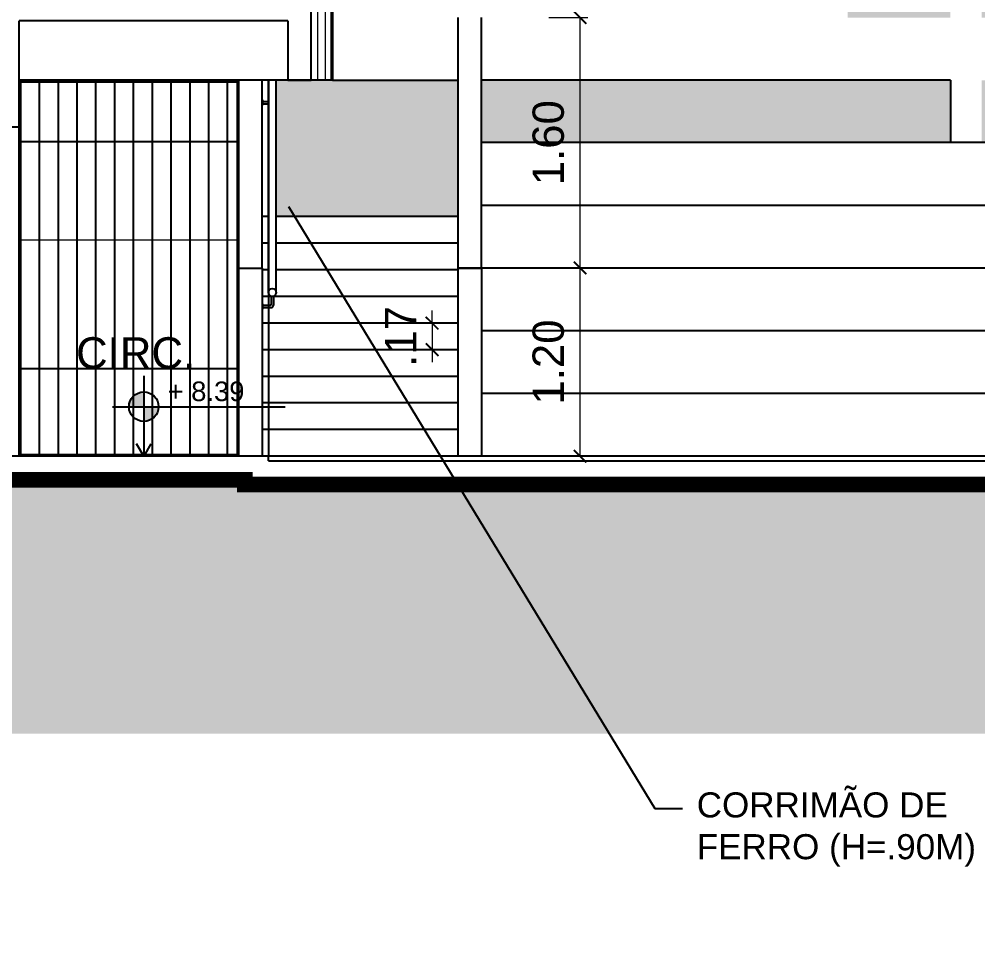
# Model space of a CAD drawing. Header units: metres. Extents: x 2494 to 3558, y 282 to 553.
# Drawn here: x 2867.54 to 2873.65, y 328.01 to 333.95 of the extents above; entities that cross this region are included whole.
import ezdxf
from ezdxf import colors
from ezdxf.entities.mleader import LeaderData, LeaderLine
from ezdxf.math import Vec2, Vec3

# ---------------------------------------------------------------- set-up
doc = ezdxf.new("R2010")
doc.units = ezdxf.units.M
doc.header["$LTSCALE"] = 7
doc.header["$MEASUREMENT"] = 0
doc.header["$PDMODE"] = 2
for name, color, linetype, lineweight in [('2prancha', 4, 'Continuous', 18), ('HACH', 251, 'Continuous', 5), ('texto', 3, 'Continuous', 25)]:
    doc.layers.add(name, color=color, linetype=linetype, lineweight=lineweight)
for name, color, linetype in [('COTA 1 100', 2, 'Continuous'), ('COTA DE NÍVEL', 7, 'Continuous'), ('HACHURA PISOS', 250, 'Continuous'), ('PENA 0.15', 7, 'Continuous'), ('PENA 01', 1, 'Continuous'), ('PENA 02', 2, 'Continuous'), ('PENA 03', 3, 'Continuous'), ('PENA 06', 6, 'Continuous'), ('pena01', 1, 'Continuous'), ('TXT ESPECIFICAÇÕES', 7, 'Continuous')]:
    doc.layers.add(name, color=color, linetype=linetype)
doc.styles.add('GRAF', font='GRAF.SHX')
doc.styles.add('Luana', font='arial.ttf')
doc.styles.get("Standard").update_dxf_attribs({"font": 'arial.ttf'})
doc.linetypes.add('ZIGZAG', pattern='A,0.0001,-0.2,[131,ltypeshp.shx,S=0.2,R=0,X=-0.2,Y=0],-0.4,[131,ltypeshp.shx,S=0.2,R=180,X=0.2,Y=0],-0.2', length=0.8001)
doc.dimstyles.new('arial100', dxfattribs={"dimtxt": 0.2, "dimasz": 0.08, "dimexe": 0.05, "dimexo": 0.2, "dimgap": 0.1, "dimtad": 1, "dimzin": 4, "dimdsep": 46, "dimtxsty": 'Luana', "dimblk": 'ARCHTICK', "dimcen": 0, "dimclrd": 7, "dimclre": 7, "dimclrt": 256, "dimadec": 0, "dimazin": 0, "dimtfac": 1, "dimtix": 1, "dimtmove": 0, "dimatfit": 3, "dimldrblk": 'CLOSEDBLANK', "dimfxl": 0, "dimlwd": 5, "dimlwe": 5, "dimarcsym": 0})

# ---------------------------------------------------------------- blocks, each defined once
blk = doc.blocks.new('NIV02')
h = blk.add_hatch(color=256)
h.paths.add_polyline_path([(-43.088, -49.029, 0.414214), (-44.592, -50.534), (-43.088, -50.534)])
h.paths.add_polyline_path([(-43.088, -52.038, 0.414214), (-41.584, -50.534), (-43.088, -50.534)])
for p, q in [((-43.088, -47.382), (-43.088, -55.579)), ((-46.274, -50.534), (-28.68, -50.534))]:
    blk.add_line(p, q)
blk.add_lwpolyline([(-42.36, -54.318), (-43.088, -55.579), (-43.816, -54.318)])
blk.add_circle((-43.088, -50.534), 1.504)
at = {"style": 'GRAF'}
blk.add_attdef('ELEV', (-40.663, -49.963), '', height=1.261, dxfattribs=at)
blk = doc.blocks.new('A$C5F3D5B64')
at = {"layer": 'pena01'}
for p, q in [((0.0575, 0.0813), (0.0575, 0.03)), ((0.0725, 0.0817), (0.0725, 0.025)), ((0, 0.035), (0.005, 0.035)), ((0.005, 0), (0.005, 0.035)), ((0.005, 0.025), (0.0525, 0.025)), ((0.005, 0.01), (0.0575, 0.01)), ((0, 0), (0.005, 0))]:
    blk.add_line(p, q, dxfattribs=at)
for centre, radius in [((0.0525, 0.03), 0.005), ((0.0575, 0.025), 0.015)]:
    blk.add_arc(centre, radius, 270, 0, dxfattribs=at)
blk = doc.blocks.new('_ArchTick')
at = {"color": 0, "linetype": 'ByBlock', "const_width": 0.15}
blk.add_lwpolyline([(-0.5, -0.5), (0.5, 0.5)], dxfattribs=at)
blk = doc.blocks.new('*D292')
at = {"layer": 'COTA 1 100', "color": 7, "lineweight": 5}
for p, q in [((2870.917, 332.3651), (2871.167, 332.3651)), ((2871.117, 331.1625), (2871.117, 332.3651)), ((2870.917, 331.1625), (2871.167, 331.1625))]:
    blk.add_line(p, q, dxfattribs=at)
at = {"layer": 'Defpoints', "color": 0}
for p in [(2870.4882, 332.3651), (2871.117, 332.3651), (2870.4882, 331.1625)]:
    blk.add_point(p, dxfattribs=at)
at = {"layer": 'COTA 1 100', "color": 7, "lineweight": 5, "xscale": 0.08, "yscale": 0.08, "zscale": 0.08}
for p, rotation in [((2871.117, 332.3651), 90), ((2871.117, 331.1625), 270)]:
    blk.add_blockref('_ArchTick', p, dxfattribs=dict(at, rotation=rotation))
at = {"layer": 'COTA 1 100', "insert": (2870.9149, 331.7638), "char_height": 0.2, "attachment_point": 5, "rotation": 90, "style": 'Luana'}
blk.add_mtext('1.20', dxfattribs=at)
blk = doc.blocks.new('_ClosedBlank')
at = {"layer": '2prancha', "color": 0, "lineweight": -2}
for p, q in [((-1, 0.167), (0, 0)), ((-1, 0.167), (-1, -0.167)), ((0, 0), (-1, -0.167))]:
    blk.add_line(p, q, dxfattribs=at)
blk = doc.blocks.new('*D294')
at = {"layer": 'COTA 1 100', "color": 7, "lineweight": 5}
for p, q in [((2870.1727, 332.0125), (2870.1727, 332.0925)), ((2870.1727, 332.0125), (2870.1227, 332.0125)), ((2870.1727, 332.0125), (2870.1727, 331.8425)), ((2870.1727, 331.8425), (2870.1227, 331.8425)), ((2870.1727, 331.8425), (2870.1727, 331.7625))]:
    blk.add_line(p, q, dxfattribs=at)
at = {"layer": 'Defpoints', "color": 0}
for p in [(2870.3382, 332.0125), (2870.1727, 331.8425), (2870.3382, 331.8425)]:
    blk.add_point(p, dxfattribs=at)
at = {"layer": 'COTA 1 100', "color": 7, "lineweight": 5, "xscale": 0.08, "yscale": 0.08, "zscale": 0.08}
for p, rotation in [((2870.1727, 332.0125), 270), ((2870.1727, 331.8425), 90)]:
    blk.add_blockref('_ArchTick', p, dxfattribs=dict(at, rotation=rotation))
at = {"layer": 'COTA 1 100', "insert": (2869.9723, 331.9275), "char_height": 0.2, "attachment_point": 5, "rotation": 90, "style": 'Luana'}
blk.add_mtext('.17', dxfattribs=at)
blk = doc.blocks.new('*D298')
at = {"layer": 'COTA 1 100', "color": 7, "lineweight": 5}
for p, q in [((2870.917, 333.9625), (2871.167, 333.9625)), ((2871.117, 332.3651), (2871.117, 333.9625)), ((2870.917, 332.3651), (2871.167, 332.3651))]:
    blk.add_line(p, q, dxfattribs=at)
at = {"layer": 'Defpoints', "color": 0}
for p in [(2870.4882, 333.9625), (2871.117, 333.9625), (2870.4882, 332.3651)]:
    blk.add_point(p, dxfattribs=at)
at = {"layer": 'COTA 1 100', "color": 7, "lineweight": 5, "xscale": 0.08, "yscale": 0.08, "zscale": 0.08}
for p, rotation in [((2871.117, 333.9625), 90), ((2871.117, 332.3651), 270)]:
    blk.add_blockref('_ArchTick', p, dxfattribs=dict(at, rotation=rotation))
at = {"layer": 'COTA 1 100', "insert": (2870.9149, 333.1638), "char_height": 0.2, "attachment_point": 5, "rotation": 90, "style": 'Luana'}
blk.add_mtext('1.60', dxfattribs=at)

msp = doc.modelspace()

# ---------------------------------------------------------------- hatches: boundary and pattern name
at = {"layer": 'HACH'}
h = msp.add_hatch(dxfattribs=at)
h.set_pattern_fill('HACH25,_O', color=256, scale=0.025, pattern_type=2)
h.set_pattern_definition([(90, (2869.5277, 333.5625), (0.6225, 4e-17), []), (90, (2869.4924, 333.5625), (0.6225, 4e-17), []), (90, (2869.4424, 333.5625), (0.6225, 4e-17), []), (90, (2869.3717, 333.5625), (0.6225, 4e-17), []), (90, (2869.2717, 333.5625), (0.6225, 4e-17), []), (90, (2869.1302, 333.5625), (0.6225, 4e-17), []), (90, (2868.9302, 333.5625), (0.6225, 4e-17), [])])
h.paths.add_polyline_path([(2869.4157, 335.1325), (2869.5527, 335.1325), (2869.5527, 333.5625), (2869.4157, 333.5625)])
at = {"layer": 'HACHURA PISOS'}
h = msp.add_hatch(dxfattribs=at)
h.set_pattern_fill('BLOCO2,_O', color=256, pattern_type=2)
h.set_pattern_definition([(0, (5770.05782, 667.37237), (0.2, 0.2), [0.4, 0]), (0, (5770.05782, 667.57237), (0.2, 0.2), [0.4, 0]), (90, (5770.05782, 667.37237), (-0.2, 0.2), [0.2, -0.2]), (90, (5770.45782, 667.37237), (-0.2, 0.2), [0.2, -0.2])])
h.paths.add_polyline_path([(2902.9316, 338.3625), (2902.2766, 338.3625), (2902.2766, 333.9625), (2902.9316, 333.9625)])
h.paths.add_polyline_path([(2907.7932, 333.5625), (2902.2766, 333.5625), (2902.2766, 333.1668), (2907.7932, 333.1668)])
h.paths.add_polyline_path([(2907.7932, 338.3625), (2907.1382, 338.3625), (2907.1382, 333.9625), (2907.7932, 333.9625)])
h.paths.add_polyline_path([(2908.6482, 338.3625), (2907.9932, 338.3625), (2907.9932, 333.9625), (2908.6482, 333.9625)])
h.paths.add_polyline_path([(2913.5132, 335.9709), (2912.8549, 335.5908), (2912.8549, 333.9625), (2913.5132, 333.9625)])
h.paths.add_polyline_path([(2913.5132, 338.3625), (2912.8549, 338.3625), (2912.8549, 335.5908), (2913.5132, 335.9709)])
h.paths.add_polyline_path([(2913.5132, 333.5625), (2907.9932, 333.5625), (2907.9932, 333.1668), (2913.5132, 333.1668)])
h.paths.add_polyline_path([(2891.4982, 338.3625), (2890.5432, 338.3625), (2890.5432, 333.9625), (2891.4982, 333.9625)])
h.paths.add_polyline_path([(2896.3599, 333.5625), (2890.5432, 333.5625), (2890.5432, 333.1668), (2896.3599, 333.1668)])
h.paths.add_polyline_path([(2896.3599, 338.3625), (2895.7049, 338.3625), (2895.7049, 333.9625), (2896.3599, 333.9625)])
h.paths.add_polyline_path([(2897.2149, 338.3625), (2896.5599, 338.3625), (2896.5599, 333.9625), (2897.2149, 333.9625)])
h.paths.add_polyline_path([(2902.0766, 333.5625), (2896.5599, 333.5625), (2896.5599, 333.1668), (2902.0766, 333.1668)])
h.paths.add_polyline_path([(2902.0766, 338.3625), (2901.4216, 338.3625), (2901.4216, 333.9625), (2902.0766, 333.9625)])
h.paths.add_polyline_path([(2868.6182, 338.3625), (2867.5382, 338.3625), (2867.5382, 336.1825), (2867.5382, 334.0825), (2867.5382, 334.0525), (2868.1905, 334.0525), (2868.1905, 334.2744, -0.414214), (2868.0962, 334.3687, -1), (2868.2848, 334.3687), (2868.6182, 334.3687)])
h.paths.add_polyline_path([(2873.4799, 338.3625), (2872.8249, 338.3625), (2872.8249, 333.9625), (2873.4799, 333.9625)])
h.paths.add_polyline_path([(2874.3349, 338.3625), (2873.6799, 338.3625), (2873.6799, 333.9625), (2874.3349, 333.9625)])
h.paths.add_polyline_path([(2879.1966, 338.3625), (2878.5416, 338.3625), (2878.5416, 333.9625), (2879.1966, 333.9625)])
h.paths.add_polyline_path([(2873.4799, 333.5625), (2870.4882, 333.5625), (2870.4882, 333.1668), (2873.4799, 333.1668)])
h.paths.add_polyline_path([(2870.3382, 333.5625), (2869.5382, 333.5625), (2869.4013, 333.5625), (2869.2514, 333.5625), (2869.1782, 333.5625), (2869.1782, 332.6925), (2870.3382, 332.6925)])
h.paths.add_polyline_path([(2879.1966, 333.5625), (2873.6799, 333.5625), (2873.6799, 333.1668), (2879.1966, 333.1668)])
h.paths.add_polyline_path([(2885.2132, 333.5625), (2879.3966, 333.5625), (2879.3966, 333.1668), (2885.2132, 333.1668)])
h.paths.add_polyline_path([(2885.2132, 338.3625), (2884.2582, 338.3625), (2884.2582, 333.9625), (2885.2132, 333.9625)])
h.paths.add_polyline_path([(2880.0516, 338.3625), (2879.3966, 338.3625), (2879.3966, 333.9625), (2880.0516, 333.9625)])
h.paths.add_polyline_path([(2890.3432, 338.3625), (2888.3039, 338.3625), (2888.3039, 337.4446), (2889.1282, 337.4446), (2889.1282, 336.0625), (2886.6282, 336.0625), (2886.6282, 337.4446), (2888.3039, 337.4446), (2888.3039, 338.3625), (2885.4132, 338.3625), (2885.4132, 333.9625), (2890.3432, 333.9625)])
at = {"layer": 'PENA 01'}
h = msp.add_hatch(dxfattribs=at)
h.set_pattern_fill('_USER,_O', color=256, scale=0.12, angle=90, pattern_type=0)
h.set_pattern_definition([(90, (2867.54824, 331.17252), (-0.12, 7e-18), [])])
h.paths.add_polyline_path([(2868.9282, 333.5525), (2867.5482, 333.5525), (2867.5482, 332.5425), (2868.9282, 332.5425)])
h.paths.add_polyline_path([(2868.9282, 332.5425), (2867.5482, 332.5425), (2867.5482, 331.1725), (2868.9282, 331.1725)])
at = {"layer": 'PENA 01', "ltscale": 1.5}
h = msp.add_hatch(dxfattribs=at)
h.set_pattern_fill('EARTH', color=256, scale=0.75, angle=45, style=0, double=1)
h.set_pattern_definition([(45, (2958.04863, 464.2222), (3e-17, 0.26516504), [0.1875, -0.1875]), (45, (2957.99892, 464.27191), (3e-17, 0.26516504), [0.1875, -0.1875]), (45, (2957.9492, 464.32163), (3e-17, 0.26516504), [0.1875, -0.1875]), (135, (2957.9492, 464.35478), (-0.26516504, 6e-17), [0.1875, -0.1875]), (135, (2957.99892, 464.4045), (-0.26516504, 6e-17), [0.1875, -0.1875]), (135, (2958.04863, 464.45421), (-0.26516504, 6e-17), [0.1875, -0.1875])])
h.paths.add_polyline_path([(2955.8998, 330.7925), (2948.2088, 330.7925), (2948.2088, 330.8925), (2915.7255, 330.8925), (2915.7255, 330.6925), (2913.5382, 330.6925), (2913.5382, 331.0125), (2912.4182, 331.0125), (2912.4182, 330.9825), (2868.9782, 330.9825), (2858.2137, 331.0125), (2858.2137, 331.0825), (2856.2154, 331.0825), (2856.2154, 329.3925), (2955.8998, 329.3925)])

# ---------------------------------------------------------------- linework, layer by layer
at = {"layer": 'HACH'}
msp.add_line((2868.9382, 332.5425), (2867.5382, 332.5425), dxfattribs=at)
at = {"layer": 'PENA 0.15'}
for p, q in [((2870.3382, 332.3625), (2870.3382, 333.9625)), ((2870.4882, 332.3625), (2870.4882, 333.9625)), ((2869.5382, 333.5625), (2867.5382, 333.5625)), ((2868.9382, 332.3625), (2868.9382, 333.5625)), ((2869.0882, 332.3625), (2869.0882, 333.5625)), ((2869.1282, 332.2075), (2869.1282, 333.5625)), ((2869.1782, 332.2075), (2869.1782, 333.5625)), ((2870.4882, 333.1668), (2885.2382, 333.1668)), ((2870.4882, 332.7659), (2885.2382, 332.7659)), ((2870.4882, 332.3651), (2879.5886, 332.3651)), ((2870.3382, 332.1825), (2869.0882, 332.1825)), ((2870.3382, 332.0125), (2869.0882, 332.0125)), ((2870.3382, 331.8425), (2869.0882, 331.8425))]:
    msp.add_line(p, q, dxfattribs=at)
at = {"layer": 'PENA 01'}
for p, q in [((2869.5382, 333.5625), (2870.3382, 333.5625)), ((2873.4799, 333.5625), (2870.4882, 333.5625)), ((2873.4799, 333.5625), (2873.4799, 333.1668)), ((2867.5382, 333.1722), (2868.9282, 333.1722)), ((2869.1282, 332.6925), (2869.0882, 332.6925)), ((2870.3382, 332.6925), (2869.1782, 332.6925)), ((2869.1282, 332.5225), (2869.0882, 332.5225)), ((2870.3382, 332.5225), (2869.1782, 332.5225)), ((2869.1282, 332.3525), (2869.0882, 332.3525)), ((2870.3382, 332.3525), (2869.1782, 332.3525)), ((2867.5382, 331.7236), (2868.9282, 331.7236))]:
    msp.add_line(p, q, dxfattribs=at)
for points in [[(2868.9382, 331.1625), (2867.5382, 331.1625), (2867.5382, 333.5625), (2868.9382, 333.5625)], [(2868.9282, 331.1725), (2867.5482, 331.1725), (2867.5482, 333.5525), (2868.9282, 333.5525)]]:
    msp.add_lwpolyline(points, close=True, dxfattribs=at)
at = {"layer": 'PENA 02'}
for p, q in [((2869.5382, 335.1325), (2869.5382, 333.5625)), ((2869.5382, 333.5625), (2869.4013, 333.5625)), ((2867.5382, 331.1625), (2867.5382, 333.2625)), ((2870.4882, 332.3625), (2870.3382, 332.3625)), ((2870.4882, 331.9642), (2884.1949, 331.9642)), ((2870.3382, 331.6725), (2869.0882, 331.6725)), ((2870.4882, 331.5642), (2879.5882, 331.5642)), ((2870.3382, 331.5025), (2869.0882, 331.5025)), ((2870.3382, 331.3325), (2869.0882, 331.3325)), ((2913.5382, 331.1625), (2869.1282, 331.1625))]:
    msp.add_line(p, q, dxfattribs=at)
at = {"layer": 'PENA 02', "linetype": 'ZIGZAG', "ltscale": 0.01}
msp.add_lwpolyline([(2869.1282, 333.5625), (2869.1282, 331.1625)], dxfattribs=at)
at = {"layer": 'PENA 02'}
for points in [[(2868.9382, 332.3625), (2869.0882, 332.3625), (2869.0882, 331.1625), (2868.9382, 331.1625)], [(2870.3382, 332.3625), (2870.4882, 332.3625), (2870.4882, 331.1625), (2870.3382, 331.1625)]]:
    msp.add_lwpolyline(points, close=True, dxfattribs=at)
at = {"layer": 'PENA 02', "ltscale": 1.5, "const_width": 0.1}
msp.add_lwpolyline([(2856.2154, 331.0825), (2858.2137, 331.0825), (2858.2137, 331.0125), (2868.9782, 331.0125), (2868.9782, 330.9825), (2912.4182, 330.9825), (2912.4182, 331.0125), (2913.5382, 331.0125), (2913.5382, 330.6925), (2915.7255, 330.6925), (2915.7255, 330.8925), (2948.2088, 330.8925), (2948.2088, 330.7925), (2955.8998, 330.7925)], dxfattribs=at)
at = {"layer": 'PENA 02'}
msp.add_circle((2869.1532, 332.2075), 0.025, dxfattribs=at)
at = {"layer": 'PENA 06'}
for p, q in [((2869.4013, 333.5625), (2869.4013, 335.1325)), ((2869.2514, 333.9425), (2867.5382, 333.9425)), ((2867.5382, 333.2625), (2867.5382, 333.9425)), ((2869.1282, 331.1325), (2912.2682, 331.1325))]:
    msp.add_line(p, q, dxfattribs=at)
for points in [[(2869.2514, 333.9425), (2869.2514, 333.5625), (2869.4013, 333.5625)], [(2867.5382, 333.2625), (2867.3882, 333.2625)], [(2867.5382, 331.1625), (2866.1882, 331.1625)], [(2869.1282, 331.1325), (2869.1282, 331.1625), (2867.5382, 331.1625)]]:
    msp.add_lwpolyline(points, dxfattribs=at)
at = {"layer": 'pena01'}
for p, q in [((2869.0882, 333.4378), (2869.0932, 333.4378)), ((2869.0882, 333.4028), (2869.0932, 333.4028)), ((2869.0932, 333.4028), (2869.0932, 333.4378)), ((2869.0932, 333.4278), (2869.1282, 333.4278)), ((2869.0932, 333.4128), (2869.1282, 333.4128))]:
    msp.add_line(p, q, dxfattribs=at)

# ---------------------------------------------------------------- block references
at = {"layer": 'COTA DE NÍVEL', "ltscale": 0.05}
ref = msp.add_blockref('NIV02', (2871.0334, 334.6455), dxfattribs=dict(at, xscale=0.06266711229946524, yscale=0.06266711229946524, zscale=0.06266711229946524))
ref.add_attrib('ELEV', '+ 8.39', (2868.4852, 331.5145), dxfattribs={"layer": '0', "height": 0.125, "style": 'Luana'})
at = {"layer": 'PENA 03'}
msp.add_blockref('A$C5F3D5B64', (2869.0882, 332.1013), dxfattribs=at)

# ---------------------------------------------------------------- texts
at = {"layer": 'texto', "color": 2, "ltscale": 0.05, "insert": (2868.2815, 331.8207), "char_height": 0.2, "width": 5.004317, "attachment_point": 5, "style": 'Luana'}
msp.add_mtext('CIRC.', dxfattribs=at)

# ---------------------------------------------------------------- dimensions: what is measured, and where the dimension line sits
at = {"layer": 'COTA 1 100'}
for base, p1, p2, override, picture, middle in [((2871.117, 333.9625), (2870.4882, 332.3651), (2870.4882, 333.9625), {"dimtmove": 1, "dimfxl": 0.2}, '*D298', (2870.9149, 333.1638)), ((2871.117, 332.3651), (2870.4882, 331.1625), (2870.4882, 332.3651), {"dimfxl": 0.2}, '*D292', (2870.9149, 331.7638)), ((2870.1727, 331.8425), (2870.3382, 332.0125), (2870.3382, 331.8425), {"dimfxl": 0.2}, '*D294', (2869.9723, 331.9275))]:
    dim = msp.add_linear_dim(base=base, p1=p1, p2=p2, angle=90, dimstyle='arial100', override=override, dxfattribs=at)
    dim.commit()
    dim.dimension.update_dxf_attribs({"geometry": picture, "text_midpoint": middle})

# ---------------------------------------------------------------- leaders
at = {"layer": 'TXT ESPECIFICAÇÕES', "ltscale": 0.05}
ml = msp.add_multileader_mtext('Standard', dxfattribs=at)
ml.set_content('CORRIMÃO DE\\PFERRO (H=.90M)', color=256)
ml.set_leader_properties()
ml.build(insert=Vec2(0, 0))
ml.multileader.update_dxf_attribs({"dogleg_length": 0.36, "arrow_head_size": 0.15})
ctx = ml.context
ctx.base_point, ctx.char_height, ctx.arrow_head_size, ctx.landing_gap_size, ctx.plane_origin = Vec3(2871.7711, 328.9136), 0.16, 0.15, 0.09, Vec3(2865.044, 325.91)
notes = []
notes.append((ctx, [(0, (1, 1, 0), (2871.5944, 328.9136), (1, 0), 0.1767, [(0, [(2869.1782, 332.885)], 0, [])])]))
ctx.mtext.insert, ctx.mtext.flow_direction = Vec3(2871.8611, 329.0171), 5
for ctx, leaders in notes:
    for number, flags, end, landing, length, lines in leaders:
        leader = LeaderData()
        leader.index, (leader.has_last_leader_line, leader.has_dogleg_vector, leader.attachment_direction) = number, flags
        leader.last_leader_point, leader.dogleg_vector, leader.dogleg_length = Vec3(end), Vec3(landing), length
        for number, points, colour, breaks in lines:
            line = LeaderLine()
            line.index, line.vertices, line.color, line.breaks = number, Vec3.list(points), colors.encode_raw_color(colour), breaks
            leader.lines.append(line)
        ctx.leaders.append(leader)

doc.saveas('drawing.dxf')
